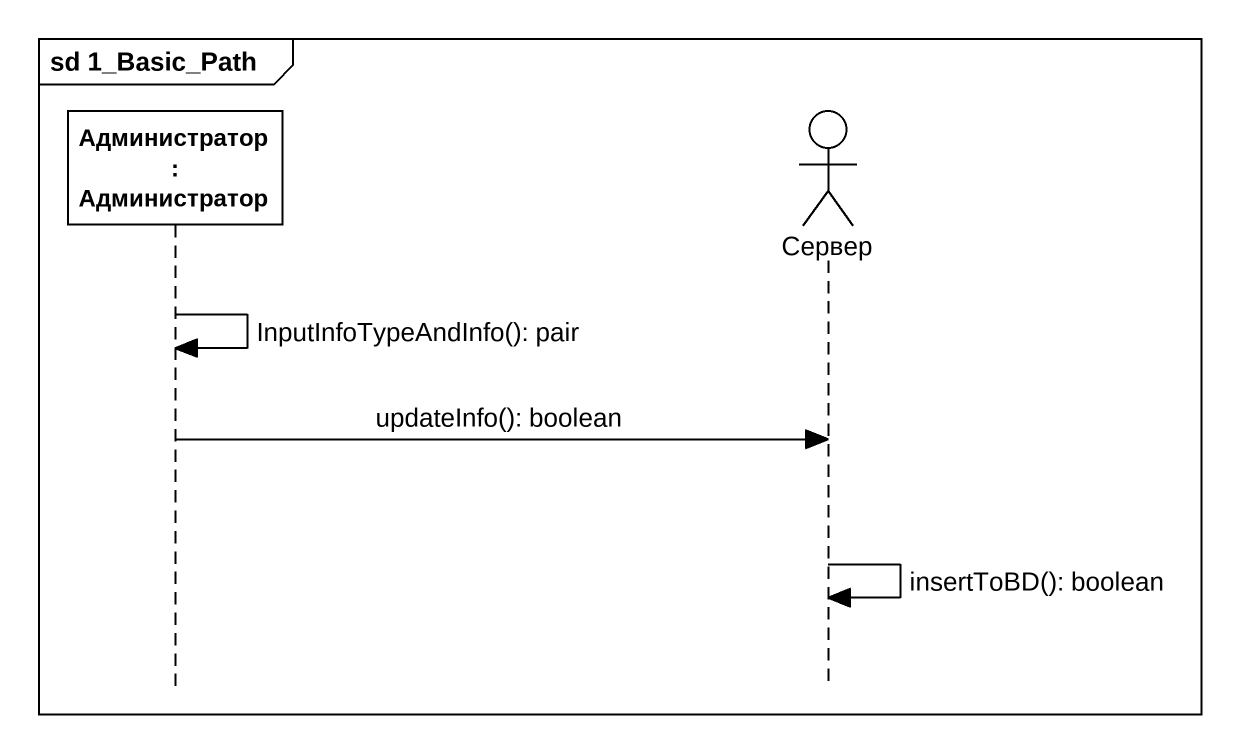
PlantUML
@startuml
mainframe sd 1_Basic_Path
hide footbox
participant "Администратор : Администратор" as Администратор
actor Сервер

Администратор -> Администратор : InputInfoTypeAndInfo(): pair
Администратор -> Сервер : updateInfo(): boolean
Сервер -> Сервер : insertToBD(): boolean
@enduml
